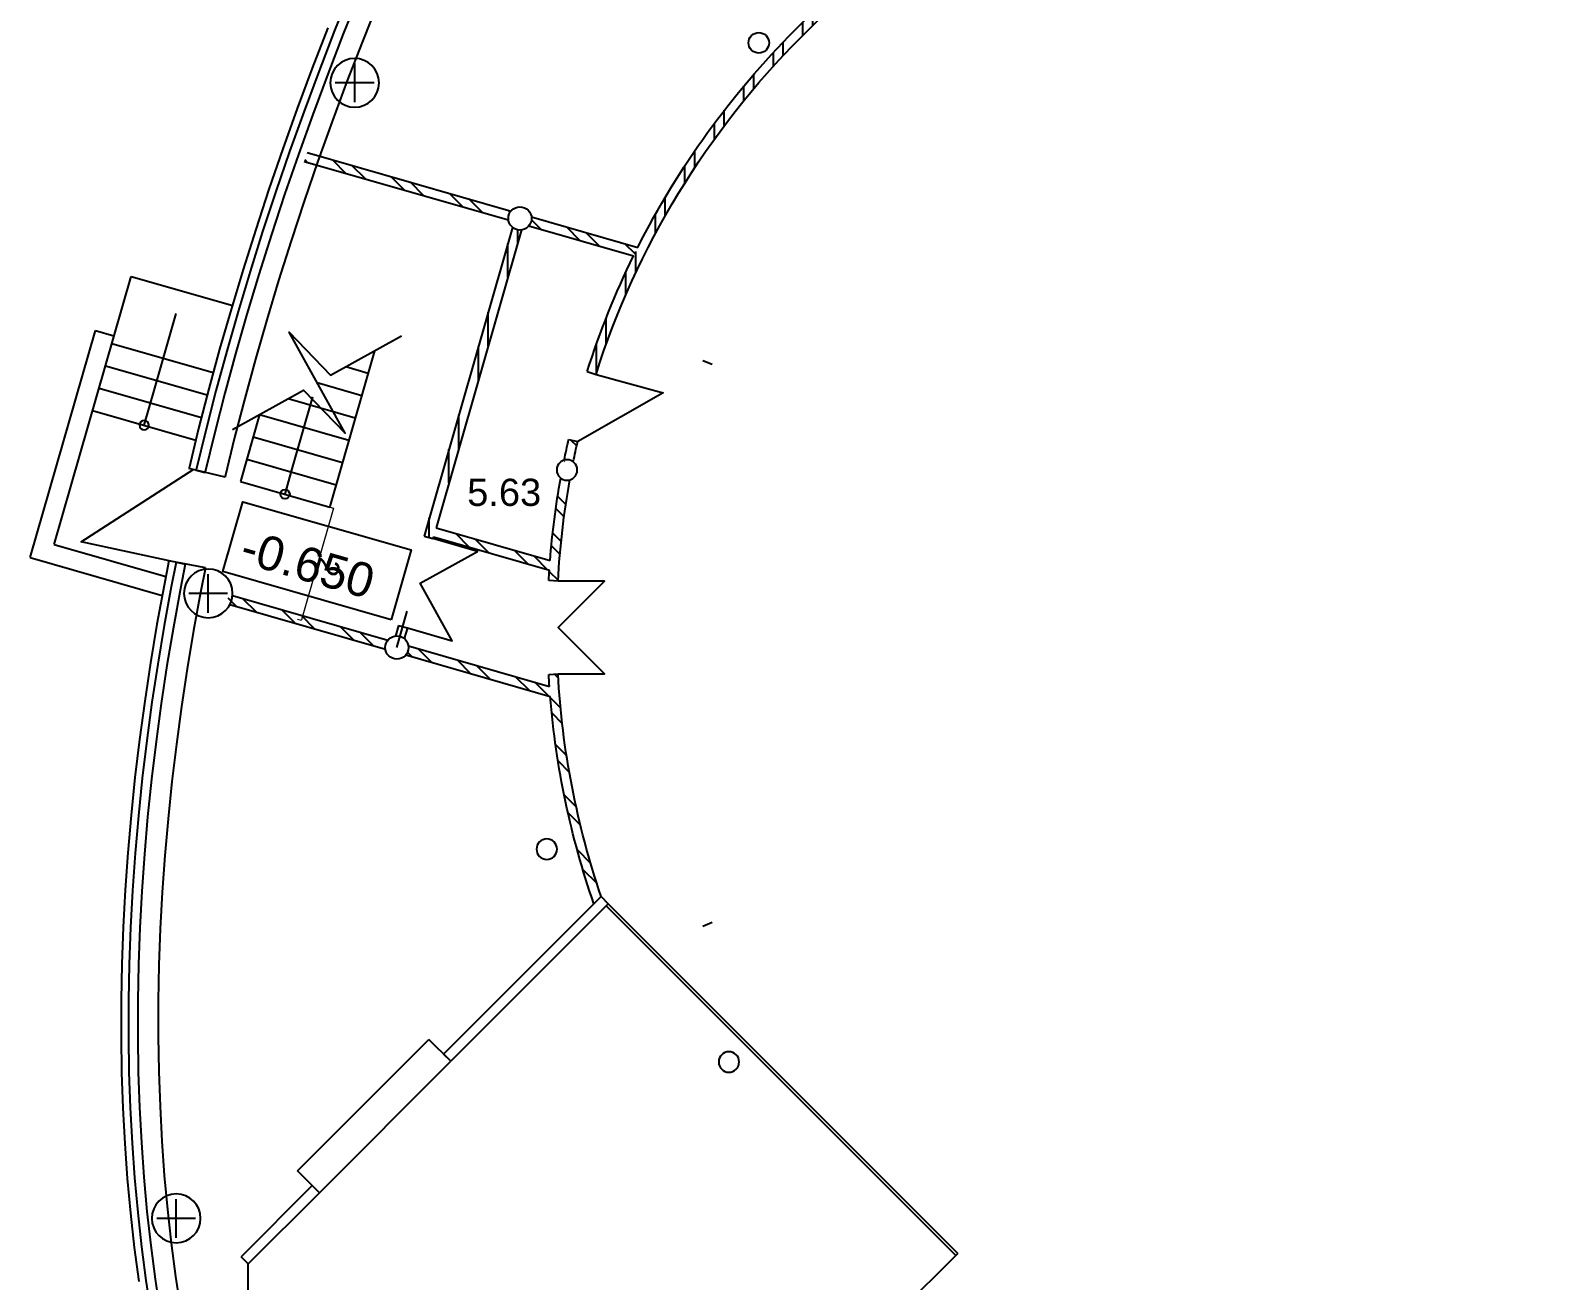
# Model space of a CAD drawing. Header units: metres. Extents: x 183920 to 188551, y 20757 to 23715.
# Drawn here: x 184246.19 to 184265.74, y 20960.51 to 20976.66 of the extents above; entities that cross this region are included whole.
import ezdxf

# ---------------------------------------------------------------- set-up
doc = ezdxf.new("R2010")
doc.units = ezdxf.units.M
for name, pattern in [('RayonDimensionSideLines', [0.02, 0, -0.02]), ('Style_10', [0]), ('Style_18', [0]), ('Style_19', [0]), ('Style_2', [0])]:
    doc.linetypes.add(name, pattern=pattern)
for name, color, linetype, true_color in [('brick', 12, 'Continuous', 0xbd0000), ('COLON', 5, 'Continuous', 0x0000ff), ('DOORS', 8, 'Continuous', 0x414141), ('DRAW', 7, 'Continuous', 0xffffff), ('GKL', 5, 'Continuous', 0x0000ff), ('Glass', 4, 'Continuous', 0x00ffff), ('MONOLIT', 7, 'Continuous', 0x691639), ('S', 2, 'Continuous', 0xffff00), ('SENDVICH', 2, 'Continuous', 0xffff00), ('TEXT', 2, 'Continuous', 0xffff00), ('WALL', 7, 'Continuous', 0x000000)]:
    doc.layers.add(name, color=color, linetype=linetype, true_color=true_color)
doc.styles.add('Style_10', font='', dxfattribs={"height": 0.441})
doc.styles.add('Style_11', font='', dxfattribs={"height": 0.351624})
doc.styles.add('Style_34', font='', dxfattribs={"height": 0.288})
doc.styles.get('Style_10').set_extended_font_data('arial')
doc.styles.get('Style_11').set_extended_font_data('arial')
doc.styles.get('Style_34').set_extended_font_data('arial')
doc.dimstyles.new('Style_14', dxfattribs={"dimtxt": 0.288, "dimasz": 0.002, "dimexe": 0.002, "dimexo": 0, "dimgap": 0.001, "dimtad": 0, "dimtih": 1, "dimtoh": 1, "dimdec": 0, "dimrnd": 1, "dimzin": 0, "dimdsep": 46, "dimtxsty": 'Style_34', "dimcen": 0.09, "dimadec": 0, "dimazin": 0, "dimtfac": 1, "dimtdec": 4, "dimtix": 1, "dimtofl": 0, "dimtmove": 2, "dimatfit": 3, "dimfxl": 1, "dimtolj": 1, "dimtzin": 0, "dimlwd": 5, "dimlwe": 5, "dimarcsym": 0})
pattern_1 = [(315.0000006832453, (1.494927952487952e-06, -125.362089383195), (0.2694076804194202, 0.269407686844729), []), (315.0000006832453, (1.497069723027014e-06, -125.541694583195), (0.2694076804194202, 0.269407686844729), [])]
pattern_2 = [(90.00000125223907, (2.739875604618192e-06, -125.362089383195), (-0.3809999999999999, -8.327019778597844e-09), []), (90.00000125223907, (0.1270027919563006, -125.235089325563), (-0.3809999999999999, -8.327019778597844e-09), [])]

# ---------------------------------------------------------------- blocks, each defined once
blk = doc.blocks.new('*D162')
at = {"layer": 'Defpoints', "color": 0}
for p in [(184250.0595259736, 20970.50074589693), (184249.6446446306, 20969.05418497478), (184249.6942161881, 20969.03996758924)]:
    blk.add_point(p, dxfattribs=at)
at = {"layer": 'DOORS', "color": 0, "lineweight": 5}
blk.add_line((184250.10854615, 20970.48460601852), (184249.6947675693, 20969.04189008211), dxfattribs=at)
at = {"layer": 'DOORS', "color": 0, "linetype": 'RayonDimensionSideLines', "lineweight": 5}
for p, q in [((184250.0595259736, 20970.50074589693), (184250.111020024, 20970.48597713024)), ((184249.6446446306, 20969.05418497478), (184249.696138681, 20969.03941620809))]:
    blk.add_line(p, q, dxfattribs=at)
at = {"layer": 'DOORS', "color": 0}
for points in [[(184250.1088665655, 20970.48451412166), (184250.1082257345, 20970.48469791538), (184250.1090975311, 20970.48652851139)], [(184249.6944471538, 20969.04198197896), (184249.6950879848, 20969.04179818525), (184249.6942161881, 20969.03996758924)]]:
    blk.add_solid(points, dxfattribs=at)
at = {"layer": 'DOORS', "color": 0, "insert": (184250.0410375926, 20969.72327291702), "char_height": 0.288, "attachment_point": 5, "rotation": 253.99682789343095, "style": 'Style_34'}
blk.add_mtext('\\A1;2 ', dxfattribs=at)

msp = doc.modelspace()

# ---------------------------------------------------------------- hatches: boundary and pattern name
at = {"layer": 'DRAW'}
h = msp.add_hatch(dxfattribs=at)
h.set_pattern_fill('PATTERN_1', color=256, scale=0.04, angle=45.00000125223908, style=0, pattern_type=2)
h.set_pattern_definition(pattern_2)
edge = h.paths.add_edge_path(flags=0)
edge.add_line((184264.5881128271, 20985.00885994702), (184264.5032600134, 20985.09371276076))
edge.add_line((184264.5032600134, 20985.09371276076), (184256.0674761133, 20976.65792886085))
edge.add_spline(control_points=[(184256.0674761133, 20976.65792886085), (184254.8293138962, 20975.41976664362), (184253.9161349459, 20973.91920327331), (184253.3853427005, 20972.25056582191)], knot_values=[0, 0, 0, 0, 1, 1, 1, 1], degree=3, periodic=0)
edge.add_line((184253.3853427005, 20972.25056582191), (184253.4996965233, 20972.21418996185))
edge.add_spline(control_points=[(184253.4996965233, 20972.21418996185), (184254.0246505406, 20973.86447393095), (184254.9277853597, 20975.34853247975), (184256.1523289275, 20976.57307604756)], knot_values=[0, 0, 0, 0, 1, 1, 1, 1], degree=3, periodic=0)
edge.add_line((184256.1523289275, 20976.57307604756), (184264.5881128271, 20985.00885994702))
edge = h.paths.add_edge_path(flags=0)
edge.add_line((184265.2103667945, 20985.80081954195), (184265.2952196083, 20985.71596672821))
edge.add_line((184265.2952196083, 20985.71596672821), (184265.7406968804, 20986.16144400035))
edge.add_line((184265.7406968804, 20986.16144400035), (184265.5876732362, 20986.31446764461))
edge.add_spline(control_points=[(184265.5876732362, 20986.31446764461), (184265.5743556214, 20986.27366107292), (184265.543626994, 20986.24293244565), (184265.5028204223, 20986.22961483095)], knot_values=[0, 0, 0, 0, 1, 1, 1, 1], degree=3, periodic=0)
edge.add_line((184265.5028204223, 20986.22961483095), (184265.5709912529, 20986.16144400035))
edge.add_line((184265.5709912529, 20986.16144400035), (184265.2103667945, 20985.80081954195))
h = msp.add_hatch(dxfattribs=at)
h.set_pattern_fill('PATTERN_5', color=256, scale=0.04, angle=270.0000006832453, style=0, pattern_type=2)
h.set_pattern_definition(pattern_1)
edge = h.paths.add_edge_path(flags=0)
edge.add_line((184249.9296525586, 20975.03215919699), (184249.9060480829, 20974.96618280351))
edge.add_line((184249.9060480829, 20974.96618280351), (184249.8897526247, 20974.91876479527))
edge.add_line((184249.8897526247, 20974.91876479527), (184252.3685408393, 20974.20783519134))
edge.add_arc((184252.5172318102, 20974.22760878962), 0.149999999999291, 140.4186494128182, 187.5750063692391, ccw=False)
edge.add_line((184252.4016237083, 20974.32318476344), (184249.9296525586, 20975.03215919699))
edge.add_line((184249.9296525586, 20975.03215919699), (184249.9296525586, 20975.03215919699))
h.paths.add_polyline_path([(184249.9296525586, 20975.032159197), (184249.7707187271, 20975.07774226262), (184249.7503422936, 20975.02078850455), (184249.7309347303, 20974.96431460954), (184249.8897526247, 20974.91876479527), (184249.9060480829, 20974.96618280351), (184249.9296525586, 20975.032159197)], flags=0)
h = msp.add_hatch(dxfattribs=at)
h.set_pattern_fill('PATTERN_5', color=256, scale=0.04, angle=270.0000006832453, style=0, pattern_type=2)
h.set_pattern_definition(pattern_1)
edge = h.paths.add_edge_path(flags=0)
edge.add_arc((184252.5172318102, 20974.22760878963), 0.1499999999994165, -39.581350587160784, 7.5750063692181016, ccw=False)
edge.add_line((184252.6328399121, 20974.13203281581), (184253.9850589212, 20973.74420923374))
edge.add_arc((184263.7820110965, 20968.94339387867), 10.90999999990007, 153.2529108051207, 153.8936897553657, ccw=False)
edge.add_line((184254.0393613639, 20973.85347291955), (184252.665922781, 20974.2473823879))
edge.add_line((184252.665922781, 20974.2473823879), (184252.665922781, 20974.2473823879))
h = msp.add_hatch(dxfattribs=at)
h.set_pattern_fill('PATTERN_1', color=256, scale=0.04, angle=45.00000125223908, style=0, pattern_type=2)
h.set_pattern_definition(pattern_2)
edge = h.paths.add_edge_path(flags=0)
edge.add_arc((184252.5172318102, 20974.22760878973), 0.1500000001019413, 269.99999999654153, 277.57500636783595, ccw=False)
edge.add_arc((184252.5172318102, 20974.22760878964), 0.1500000000124687, 230.4186494187445, 270.00000000385114, ccw=False)
edge.add_line((184252.4216558363, 20974.11200068771), (184251.2782558843, 20970.12532421498))
edge.add_line((184251.2782558843, 20970.12532421498), (184251.3936054564, 20970.09224134605))
edge.add_line((184251.3936054564, 20970.09224134605), (184252.5370054085, 20974.07891781878))
edge.add_line((184252.5370054085, 20974.07891781878), (184252.5370054085, 20974.07891781878))
h = msp.add_hatch(dxfattribs=at)
h.set_pattern_fill('PATTERN_5', color=256, scale=0.04, angle=270.0000006832453, style=0, pattern_type=2)
h.set_pattern_definition(pattern_1)
edge = h.paths.add_edge_path(flags=0)
edge.add_arc((184253.159060727, 20970.97295830888), 0.1324999999632017, 244.2465836503628, 270.44460267051215, ccw=False)
edge.add_arc((184263.7820110965, 20968.94339387855), 10.84999999998431, 169.8597881680423, 176.8027520007085)
edge.add_line((184252.9488997267, 20969.54853687812), (184253.0088063334, 20969.54519046522))
edge.add_arc((184263.7820110965, 20968.94339387842), 10.79000000005034, 169.8737779180141, 176.8027520000429, ccw=False)
edge.add_line((184253.1600888876, 20970.84046229809), (184253.1600888876, 20970.84046229809))
edge = h.paths.add_edge_path(flags=0)
edge.add_arc((184253.159060727, 20970.97295830896), 0.1325000000320854, 213.6790956208763, 244.2465836612989, ccw=False)
edge.add_arc((184263.7820110965, 20968.94339387874), 10.90999999997862, 169.6714121562341, 176.8027520017235)
edge.add_line((184252.8889931201, 20969.55188329102), (184252.9488997267, 20969.54853687812))
edge.add_arc((184263.7820110965, 20968.94339387855), 10.8499999999843, 169.8597881680422, 176.8027520007084, ccw=False)
edge.add_line((184253.1014896145, 20970.85361922476), (184253.1014896145, 20970.85361922476))
edge = h.paths.add_edge_path(flags=0)
edge.add_line((184253.2628836262, 20971.34590449512), (184253.2043898682, 20971.35926414637))
edge.add_arc((184263.7820110966, 20968.9433938791), 10.84999999995827, 167.1346340049963, 168.5076532791481)
edge.add_arc((184253.159060727, 20970.97295830891), 0.1325000000080518, 67.92283877733013, 94.1208577974785, ccw=False)
edge.add_arc((184263.7820110965, 20968.94339387945), 10.78999999974656, 167.1346340066836, 168.4936635301978, ccw=False)
edge.add_line((184253.2628836262, 20971.34590449512), (184253.2628836262, 20971.34590449512))
edge = h.paths.add_edge_path(flags=0)
edge.add_line((184253.2043898682, 20971.35926414637), (184253.1458961103, 20971.37262379763))
edge.add_arc((184263.7820110966, 20968.94339387852), 10.91000000008874, 167.1346340020096, 168.6960292889844)
edge.add_arc((184253.159060727, 20970.9729583089), 0.1325000000168555, 94.12085778822188, 124.68834582862061, ccw=False)
edge.add_arc((184263.7820110966, 20968.9433938791), 10.84999999995821, 167.1346340049962, 168.5076532791481, ccw=False)
edge.add_line((184253.2043898682, 20971.35926414637), (184253.2043898682, 20971.35926414637))
h = msp.add_hatch(dxfattribs=at)
h.set_pattern_fill('PATTERN_5', color=256, scale=0.04, angle=270.0000006832453, style=0, pattern_type=2)
h.set_pattern_definition(pattern_1)
edge = h.paths.add_edge_path(flags=0)
edge.add_line((184251.4335476182, 20970.23150711774), (184251.4004647493, 20970.11615754564))
edge.add_line((184251.4004647493, 20970.11615754564), (184252.8973708896, 20969.68683692713))
edge.add_arc((184263.782011096, 20968.94339387919), 10.90999999942107, 175.4489017471649, 176.0926504181625, ccw=False)
edge.add_line((184252.9064107095, 20969.80908217316), (184251.4335476182, 20970.23150711774))
edge.add_line((184251.4335476182, 20970.23150711774), (184251.4335476182, 20970.23150711774))
h = msp.add_hatch(dxfattribs=at)
h.set_pattern_fill('PATTERN_5', color=256, scale=0.04, angle=270.0000006832453, style=0, pattern_type=2)
h.set_pattern_definition(pattern_1)
edge = h.paths.add_edge_path(flags=0)
edge.add_arc((184248.4911489088, 20969.38501366162), 0.2649999999927404, 330.91072371091616, 357.0829332268994, ccw=False)
edge.add_line((184248.7227226653, 20969.25617812584), (184250.7792176494, 20968.66636445967))
edge.add_arc((184250.9279086202, 20968.68613805798), 0.1499999999893921, 140.4186494261976, 187.5750063825748, ccw=False)
edge.add_line((184250.8123005183, 20968.78171403177), (184248.7558055331, 20969.37152769827))
edge.add_line((184248.7558055331, 20969.37152769827), (184248.7558055331, 20969.37152769827))
h = msp.add_hatch(dxfattribs=at)
h.set_pattern_fill('PATTERN_5', color=256, scale=0.04, angle=270.0000006832453, style=0, pattern_type=2)
h.set_pattern_definition(pattern_1)
edge = h.paths.add_edge_path(flags=0)
edge.add_arc((184250.9279086202, 20968.68613805796), 0.1500000000037472, -39.581350586688814, 7.575006369703715, ccw=False)
edge.add_line((184251.0435167221, 20968.59056208414), (184252.908179275, 20968.05576697646))
edge.add_arc((184263.7820110965, 20968.94339387819), 10.90999999993608, 183.9946000865361, 184.6666864844883, ccw=False)
edge.add_line((184252.898515631, 20968.18337647512), (184251.0765995911, 20968.70591165624))
edge.add_line((184251.0765995911, 20968.70591165624), (184251.0765995911, 20968.70591165624))
h = msp.add_hatch(dxfattribs=at)
h.set_pattern_fill('PATTERN_5', color=256, scale=0.04, angle=270.0000006832453, style=0, pattern_type=2)
h.set_pattern_definition(pattern_1)
edge = h.paths.add_edge_path(flags=0)
edge.add_line((184253.008606217, 20968.34519048191), (184252.8887907781, 20968.33853761744))
edge.add_arc((184263.7820110965, 20968.94339387863), 10.91000000002371, 183.1781382998222, 199.0928719369323)
edge.add_line((184253.472174414, 20965.37472920105), (184253.5666314521, 20965.46918623917))
edge.add_arc((184263.7820110965, 20968.94339387858), 10.79000000002278, 183.1781382995458, 198.782952876156, ccw=False)
edge.add_line((184253.008606217, 20968.34519048191), (184253.008606217, 20968.34519048191))

# ---------------------------------------------------------------- linework, layer by layer
at = {"layer": 'brick', "linetype": 'Style_19'}
for points in [[(184256.0674761133, 20976.65792886085), (184265.5709912529, 20986.16144400035)], [(184256.152375453, 20976.57312257305), (184265.7406968804, 20986.16144400035)], [(184249.7309347303, 20974.96431460954), (184252.3685408393, 20974.20783519134)], [(184249.7707187271, 20975.07774226262), (184252.4016237083, 20974.32318476344)], [(184252.665922781, 20974.2473823879), (184254.0393613639, 20973.85347291955)], [(184252.4216558363, 20974.11200068771), (184251.2782558843, 20970.12532421498)], [(184252.5370054085, 20974.07891781878), (184251.4335476182, 20970.23150711774)], [(184252.6328399121, 20974.13203281581), (184253.9850589212, 20973.74420923374)], [(184253.3853427005, 20972.25056582191), (184253.4996965233, 20972.21418996185)], [(184253.1458961103, 20971.37262379763), (184253.2628836262, 20971.34590449512)], [(184251.2782558843, 20970.12532421498), (184251.3936054564, 20970.09224134605)], [(184251.4004647493, 20970.11615754564), (184251.3936054564, 20970.09224134605)], [(184251.4004647493, 20970.11615754564), (184252.8973708896, 20969.68683692713)], [(184251.4335476182, 20970.23150711774), (184252.9064107095, 20969.80908217316)], [(184253.0088063334, 20969.54519046522), (184252.8889931201, 20969.55188329102)], [(184248.804939387, 20969.35743584843), (184250.8123005183, 20968.78171403177)], [(184248.771856519, 20969.24208627606), (184250.7792176494, 20968.66636445967)], [(184250.947427195, 20968.97182849398), (184250.9081350219, 20968.8348290288)], [(184250.947427195, 20968.97182849398), (184251.0627767671, 20968.93874562506)], [(184251.0627767671, 20968.93874562506), (184251.023484594, 20968.80174615988)], [(184251.0765995911, 20968.70591165624), (184252.898515631, 20968.18337647512)], [(184251.0435167221, 20968.59056208414), (184252.908179275, 20968.05576697646)], [(184252.8887907781, 20968.33853761744), (184253.008606217, 20968.34519048191)]]:
    msp.add_lwpolyline(points, dxfattribs=at)
for points in [[(184253.4996965233, 20972.21418996185, -0.1199251123519832), (184256.1523289271, 20976.57307604711)], [(184254.0393613639, 20973.85347291955, -0.07981217049727005), (184256.0674761133, 20976.65792886085)], [(184253.3853427005, 20972.25056582191, -0.03693260579527911), (184253.9850589212, 20973.74420923374)], [(184253.088700635, 20971.10700460462, -0.006226349047371346), (184253.1458961103, 20971.37262379763)], [(184253.2064461126, 20971.08384366105, -0.006211295193876916), (184253.2628836262, 20971.34590449512)], [(184252.9064107095, 20969.80908217316, -0.02462742749225742), (184253.0442397491, 20970.87429172411)], [(184253.0088063334, 20969.54519046522, -0.03052415797927695), (184253.1622304245, 20970.85241417135)], [(184252.8889931201, 20969.55188329102, -0.00309841258847956), (184252.8973708896, 20969.68683692713)], [(184252.898515631, 20968.18337647512, -0.003562501679471554), (184252.8887907781, 20968.33853761744)], [(184253.5666314521, 20965.46918623917, -0.06819426591431182), (184253.008606217, 20968.34519048191)], [(184253.472174414, 20965.37472920105, -0.0630293759119947), (184252.908179275, 20968.05576697646)]]:
    msp.add_lwpolyline(points, format="xyb", dxfattribs=at)
at = {"layer": 'COLON', "linetype": 'Style_19'}
for points in [[(184255.6018601487, 20976.62822490165, -0.9999999999999999), (184255.6018601487, 20976.36322490166, -0.9999999999999999), (184255.6018601487, 20976.62822490165)], [(184252.5172318102, 20974.37760878963, -0.9999999999999999), (184252.5172318102, 20974.07760878963, -0.9999999999999999), (184252.5172318102, 20974.37760878963)], [(184252.9922725113, 20970.97950923316, 0.9999999999999999), (184253.2572725113, 20970.97950923316, 0.9999999999999999), (184252.9922725113, 20970.97950923316)], [(184250.9279086202, 20968.83613805796, -0.9999999999999999), (184250.9279086202, 20968.53613805796, -0.9999999999999999), (184250.9279086202, 20968.83613805796)], [(184252.7307771849, 20966.08205194971, 0.9999999999999999), (184252.9957771848, 20966.08205194971, 0.9999999999999999), (184252.7307771849, 20966.08205194971)], [(184255.0838832672, 20963.33359095617, 0.9999999999999999), (184255.3488832672, 20963.33359095617, 0.9999999999999999), (184255.0838832672, 20963.33359095617)]]:
    msp.add_lwpolyline(points, format="xyb", close=True, dxfattribs=at)
at = {"layer": 'COLON', "linetype": 'Style_18'}
for points in [[(184250.0673625114, 20975.9790814333, 0.9999999999999999), (184250.6973625114, 20975.9790814333, 0.9999999999999999), (184250.0673625114, 20975.9790814333)], [(184248.1761489088, 20969.38501366163, 0.9999999999999999), (184248.8061489088, 20969.38501366163, 0.9999999999999999), (184248.1761489088, 20969.38501366163)], [(184247.76213958, 20961.31374161617, 0.9999999999999999), (184248.39213958, 20961.31374161617, 0.9999999999999999), (184247.76213958, 20961.31374161617)]]:
    msp.add_lwpolyline(points, format="xyb", close=True, dxfattribs=at)
at = {"layer": 'DOORS', "linetype": 'Style_19'}
for points in [[(184253.4996965233, 20972.21418996185), (184254.3679819901, 20971.97737706467), (184253.2628836262, 20971.34590449512)], [(184248.0468678326, 20969.79393813978), (184246.8516222136, 20970.05312327732), (184248.3060529702, 20970.98918375885)], [(184251.0627767671, 20968.93874562506), (184251.6395246276, 20968.77333128042), (184251.2281911118, 20969.51549348555), (184251.9703533169, 20969.9268270014), (184251.3936054564, 20970.09224134605)], [(184253.008606217, 20968.34519048191), (184253.6086062087, 20968.34509042375), (184253.0087062752, 20968.94519047357), (184253.608806325, 20969.54509040707), (184253.0088063334, 20969.54519046522)], [(184248.442042169, 20960.16074919288), (184249.0077275939, 20959.59506376793), (184249.0077275939, 20960.72643461783)]]:
    msp.add_lwpolyline(points, dxfattribs=at)
at = {"layer": 'GKL', "linetype": 'Style_19'}
for points in [[(184253.5666314521, 20965.46918623917), (184251.5318040056, 20963.43435879271)], [(184253.6585553337, 20965.37726235762), (184251.6237278872, 20963.34243491116)], [(184253.5666314521, 20965.46918623917), (184253.6585553337, 20965.37726235762)], [(184249.6438288999, 20961.92822134879), (184251.3408851747, 20963.62527762364)], [(184251.6237278872, 20963.34243491116), (184251.3408851747, 20963.62527762364)], [(184251.6237278872, 20963.34243491116), (184251.5318040056, 20963.43435879271)], [(184249.9266716123, 20961.64537863631), (184251.6237278872, 20963.34243491116)], [(184249.9266716123, 20961.64537863631), (184249.6438288999, 20961.92822134879)], [(184249.8347477308, 20961.73730251786), (184248.9158037123, 20960.81835849939)], [(184249.9266716123, 20961.64537863631), (184249.0077275939, 20960.72643461783)], [(184249.9266716123, 20961.64537863631), (184249.8418187986, 20961.73023145006)], [(184249.0077275939, 20960.72643461783), (184248.9158037123, 20960.81835849939)]]:
    msp.add_lwpolyline(points, dxfattribs=at)
at = {"layer": 'Glass', "linetype": 'Style_19'}
for points in [[(184258.1741927121, 20960.86162497914), (184253.6585553337, 20965.37726235762)], [(184258.1459084409, 20960.83334070789), (184253.6302710624, 20965.34897808637)], [(184258.1741927121, 20960.86162497914), (184258.1459084409, 20960.83334070789)], [(184258.1459084409, 20960.83334070789), (184257.4388016597, 20960.12623392671), (184258.8530152221, 20960.1262339267)]]:
    msp.add_lwpolyline(points, dxfattribs=at)
at = {"layer": 'MONOLIT', "linetype": 'Style_19'}
for points in [[(184250.6885937986, 20977.03181352818), (184250.4816617405, 20976.51423626646), (184250.2822274123, 20975.99735427025), (184250.0903403058, 20975.48129427555), (184249.9060480829, 20974.96618280351), (184249.7293965652, 20974.45214612993), (184249.5604297247, 20973.93931025492), (184249.3991896744, 20973.42780087275), (184249.2457166601, 20972.917743342), (184249.100049052, 20972.40926265588), (184248.9622233373, 20971.90248341295), (184248.8322741129, 20971.39752978797), (184248.7102340794, 20970.89452550329), (184248.7083362823, 20970.88619363329)], [(184250.0348854464, 20976.68973377985), (184249.8333472038, 20976.16739898387), (184249.6393974205, 20975.6457916389), (184249.4530857866, 20975.12503575197), (184249.2744603036, 20974.60525505438), (184249.1035672824, 20974.08657297583), (184248.9404513421, 20973.56911261964), (184248.7851554095, 20973.05299673885), (184248.6377207191, 20972.5383477135), (184248.4981868142, 20972.025287529), (184248.3665915487, 20971.51393775595), (184248.2429710884, 20971.0044195312), (184248.2418232248, 20970.999380083)], [(184246.5014543908, 20970.01808755973), (184247.4939404587, 20973.47857472271)], [(184247.4939404587, 20973.47857472271), (184248.8093762443, 20973.10130076419)], [(184247.6642001853, 20971.55717461534), (184247.8020454725, 20972.03779783241), (184248.0777360469, 20972.99904426657)], [(184246.1922201387, 20969.8466985948), (184247.0330763907, 20972.77850021898)], [(184247.0330763907, 20972.77850021898), (184247.2733879992, 20972.70957757538)], [(184247.2458189417, 20972.61345293197), (184248.5559550738, 20972.23769894219)], [(184247.1631117694, 20972.32507900172), (184248.4782674607, 20971.94788537574)], [(184247.0804045971, 20972.03670507147), (184248.4034708934, 20971.65724264204)], [(184246.9976974248, 20971.74833114122), (184248.3307029457, 20971.36601808945)], [(184248.7083362821, 20970.88619363336), (184248.2418693883, 20970.99936888269)], [(184246.1922201387, 20969.8466985948), (184247.896548549, 20969.35788816938)], [(184246.5014543908, 20970.01808755973), (184247.9433240421, 20969.60455169813)], [(184247.983249392, 20969.80651464708), (184247.92029494, 20969.48805865828), (184247.8289017041, 20968.98706875107), (184247.7456388891, 20968.48850902523), (184247.6705325985, 20967.99249771365), (184247.6036072697, 20967.49915253309), (184247.5448856769, 20967.00859068078), (184247.4943889324, 20966.52092883363), (184247.4521364874, 20966.03628314976), (184247.4181461316, 20965.55476927269), (184247.3924339905, 20965.07650233808), (184247.3750145211, 20964.60159698305), (184247.3659005059, 20964.13016735807), (184247.3651030427, 20963.66232714123), (184247.372631533, 20963.19818955494), (184247.3884936653, 20962.73786738467), (184247.4126953952, 20962.28147299952), (184247.4452409212, 20961.82911837447), (184247.4861326549, 20961.38091511351), (184247.5353711865, 20960.93697447351), (184247.5929552446, 20960.49740738805)], [(184248.4541364496, 20969.71342662958), (184248.3918675534, 20969.39843853469), (184248.3017531505, 20968.90445880107), (184248.2196827932, 20968.41303925397), (184248.1456776898, 20967.9243003198), (184248.0797571181, 20967.438361783), (184248.0219384227, 20966.95534276088), (184247.9722370113, 20966.47536167911), (184247.9306663527, 20965.99853624772), (184247.8972379734, 20965.52498343769), (184247.8719614558, 20965.05481945822), (184247.8548444351, 20964.58815973454), (184247.8458925978, 20964.12511888634), (184247.845109678, 20963.66581070684), (184247.8524974561, 20963.21034814237), (184247.8680557551, 20962.75884327264), (184247.8917824379, 20962.31140729135), (184247.9236734035, 20961.86815048741), (184247.9637225839, 20961.42918222647), (184248.0119219386, 20960.9946109328), (184248.0682614507, 20960.56454407137), (184248.1327291207, 20960.13908813004)], [(184248.4541364493, 20969.71342662964), (184247.9832493917, 20969.80651464713)]]:
    msp.add_lwpolyline(points, dxfattribs=at)
msp.add_lwpolyline([(184247.6042001853, 20971.55717461534, 1), (184247.7242001853, 20971.55717461534, 1), (184247.6042001853, 20971.55717461534)], format="xyb", close=True, dxfattribs=at)
at = {"layer": 'S', "linetype": 'Style_19'}
msp.add_lwpolyline([(184250.9279086202, 20968.68613805795), (184251.0622618148, 20969.15458544481)], dxfattribs=at)
at = {"layer": 'SENDVICH', "linetype": 'Style_19'}
for points in [[(184250.3317525483, 20977.17659752547), (184250.1231014107, 20976.65472051233), (184249.9219795679, 20976.1334649163), (184249.7284380227, 20975.6129554844), (184249.5425260639, 20975.09331672126), (184249.3642912615, 20974.57467286175), (184249.1937794636, 20974.05714784432), (184249.0310347932, 20973.54086528507), (184248.8760996465, 20973.02594845273), (184248.7290146911, 20972.51252024451), (184248.5898188656, 20972.00070316303), (184248.458549379, 20971.49061929428), (184248.3352417115, 20970.98239028685), (184248.3340166475, 20970.97701190694)], [(184250.4429108048, 20977.13138296486), (184250.2347954843, 20976.61084613398), (184250.03419962, 20976.0909537379), (184249.841173744, 20975.57183114356), (184249.655766638, 20975.05360348414), (184249.4780253269, 20974.53639563064), (184249.3079950742, 20974.02033216409), (184249.1457193763, 20973.50553734834), (184248.9912399591, 20972.99213510351), (184248.8445967743, 20972.48024898011), (184248.7058279963, 20971.97000213402), (184248.5749700201, 20971.46151730229), (184248.4520574593, 20970.95491677987), (184248.4506449119, 20970.94871529451)], [(184248.3340166475, 20970.97701190694), (184248.4506449119, 20970.94871529451)], [(184248.0762982738, 20969.78812013868), (184248.0134185092, 20969.47004195749), (184247.9222783757, 20968.97043948046), (184247.839251568, 20968.473292915), (184247.7643632206, 20967.97872092812), (184247.69763675, 20967.4868416458), (184247.6390938557, 20966.9977726453), (184247.5887545208, 20966.51163094963), (184247.5466370127, 20966.02853302407), (184247.5127578815, 20965.54859477485), (184247.4871319575, 20965.0719315501), (184247.4697723477, 20964.59865814295), (184247.4606904302, 20964.12888879671), (184247.4598958454, 20963.66273721226), (184247.4673964865, 20963.20031655737), (184247.483198485, 20962.74173947783), (184247.5073061952, 20962.28711811012), (184247.5397221728, 20961.83656409549), (184247.5804471511, 20961.39018859495), (184247.6294800123, 20960.94810230475), (184247.6868177541, 20960.51041547196), (184247.752455451, 20960.07723790945)], [(184248.1940200381, 20969.76484813431), (184248.1313116626, 20969.44763692659), (184248.0404912372, 20968.94978699296), (184247.957762544, 20968.45442547218), (184247.8831494935, 20967.96167157966), (184247.8166742122, 20967.47164395828), (184247.7583570421, 20966.98446066533), (184247.7082165405, 20966.500239161), (184247.6662694791, 20966.01909629855), (184247.6325308419, 20965.5411483161), (184247.6070138238, 20965.06651083014), (184247.5897298263, 20964.59529883083), (184247.5806884532, 20964.12762667877), (184247.5798975043, 20963.66360810366), (184247.5873629672, 20963.20335620423), (184247.6030890075, 20962.74698344982), (184247.6270779559, 20962.29460168307), (184247.6593302934, 20961.84632212373), (184247.6998446334, 20961.40225537319), (184247.7486177004, 20960.96251141957), (184247.8056443056, 20960.52719964279), (184247.8709173189, 20960.09642881935)], [(184248.0762982738, 20969.78812013868), (184248.1940200381, 20969.76484813431)]]:
    msp.add_lwpolyline(points, dxfattribs=at)
at = {"layer": 'TEXT', "linetype": 'Style_19'}
msp.add_lwpolyline([(184250.852082909, 20969.04538457993), (184248.6775645918, 20969.66904796385), (184248.9358104997, 20970.5694703254), (184251.1103288168, 20969.94580694149), (184250.852082909, 20969.04538457993)], close=True, dxfattribs=at)
at = {"layer": 'WALL', "linetype": 'Style_10'}
for points in [[(184250.3823625114, 20975.72908143352), (184250.3823625114, 20976.22908143352)], [(184250.6323625114, 20975.97908143352), (184250.1323625114, 20975.97908143352)], [(184248.4911489088, 20969.13501366185), (184248.4911489088, 20969.63501366185)], [(184248.7411489088, 20969.38501366185), (184248.2411489088, 20969.38501366185)], [(184248.07713958, 20961.06374161638), (184248.07713958, 20961.56374161638)], [(184248.32713958, 20961.31374161638), (184247.82713958, 20961.31374161638)]]:
    msp.add_lwpolyline(points, dxfattribs=at)
at = {"layer": 'WALL', "linetype": 'Style_19'}
for points in [[(184248.8042931509, 20971.50279189803), (184249.7213846654, 20972.01107765335), (184250.2581446583, 20971.45518482266), (184249.5344832912, 20972.76087496297), (184250.071243284, 20972.20498213228), (184250.9883347985, 20972.7132678876)], [(184250.6384761799, 20972.51936340867), (184250.0618782165, 20970.50894742879)], [(184250.2673950773, 20972.31369665074), (184250.5557690075, 20972.23098947842)], [(184249.8963139747, 20972.10802989282), (184250.4730618352, 20971.94261554817)], [(184249.4827781131, 20970.66616024157), (184249.5678074902, 20970.96263097052), (184249.8434980646, 20971.92387740468)], [(184249.5252328722, 20971.90236313489), (184250.3903546629, 20971.65424161793)], [(184249.1541517696, 20971.69669637696), (184248.9060302526, 20970.83157458622)], [(184249.1541517696, 20971.69669637696), (184250.3076474906, 20971.36586768768)], [(184249.0714445973, 20971.40832244671), (184250.2249403183, 20971.07749375743)], [(184248.988737425, 20971.11994851647), (184250.1422331459, 20970.78911982718)], [(184248.9060302526, 20970.83157458622), (184250.0595259736, 20970.50074589693)]]:
    msp.add_lwpolyline(points, dxfattribs=at)
at = {"layer": 'WALL', "linetype": 'Style_2'}
for points in [[(184254.8787877916, 20972.3933260414), (184254.9987877916, 20972.34362041391)], [(184254.9987877916, 20965.13304541054), (184254.8787877916, 20965.08333978306)]]:
    msp.add_lwpolyline(points, dxfattribs=at)
at = {"layer": 'WALL', "linetype": 'Style_19'}
msp.add_lwpolyline([(184249.4827781131, 20970.72616024157, -1), (184249.4827781131, 20970.60616024158, -1), (184249.4827781131, 20970.72616024157)], format="xyb", close=True, dxfattribs=at)

# ---------------------------------------------------------------- texts
at = {"layer": 'S', "insert": (184252.3134200915, 20970.5097968758), "char_height": 0.351624, "width": 1.594666666666667, "attachment_point": 8, "style": 'Style_11'}
msp.add_mtext('5.63', dxfattribs=at)
at = {"layer": 'TEXT', "insert": (184249.7148342086, 20969.54571549321), "char_height": 0.441, "width": 2.214062499999989, "attachment_point": 8, "rotation": 343.9968278913906, "style": 'Style_10'}
msp.add_mtext('-0.650', dxfattribs=at)

# ---------------------------------------------------------------- dimensions: what is measured, and where the dimension line sits
at = {"layer": 'DOORS'}
dim = msp.add_linear_dim(base=(184249.6942161881, 20969.03996758924), p1=(184250.0595259736, 20970.50074589693), p2=(184249.6446446306, 20969.05418497478), angle=253.99682789284168, dimstyle='Style_14', override={"dimpost": ' '}, dxfattribs=at)
dim.commit()
dim.dimension.update_dxf_attribs({"geometry": '*D162', "text_midpoint": (184250.0410375926, 20969.72327291702), "dimtype": 161, "text_rotation": -106.0031721065691})

doc.saveas('drawing.dxf')
